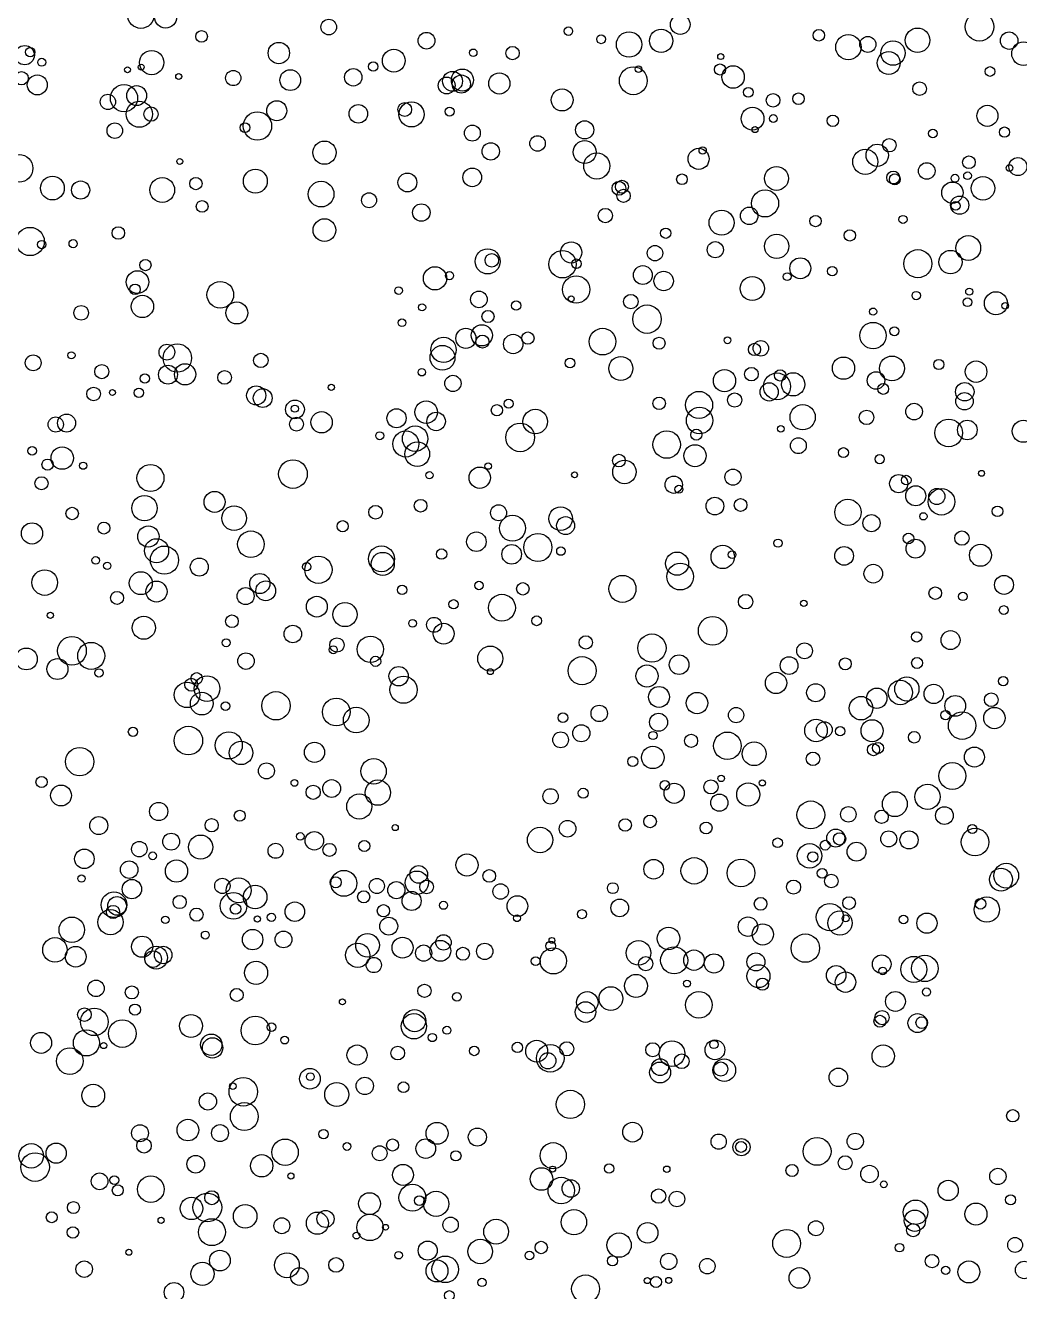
# Model space of a CAD drawing. Extents: x -296 to 296, y -196 to 196.
# Drawn here: x -171.9 to -120, y -143.1 to -77.1 of the extents above; entities that cross this region are included whole.
import ezdxf

# ---------------------------------------------------------------- set-up
doc = ezdxf.new("R2010")
doc.units = 0

msp = doc.modelspace()

# ---------------------------------------------------------------- linework, layer by layer
at = {"layer": 'VIA'}
for centre, radius in [((-165.8687, -76.5434), 0.6946), ((-164.5833, -76.6499), 0.5769), ((-137.7393, -77.0406), 0.5118), ((-122.1291, -77.1562), 0.7452), ((-156.0698, -77.1701), 0.4068), ((-143.5739, -77.3796), 0.2218), ((-125.3619, -77.8593), 0.6388), ((-162.7064, -77.6579), 0.306), ((-150.9727, -77.8814), 0.4368), ((-141.864, -77.8036), 0.2328), ((-140.4058, -78.0787), 0.6627), ((-138.7338, -77.8877), 0.6066), ((-130.5086, -77.5989), 0.3002), ((-128.9685, -78.2187), 0.6589), ((-127.953, -78.0736), 0.4185), ((-126.6428, -78.5269), 0.6357), ((-120.585, -77.8755), 0.4564), ((-171.9283, -78.6342), 0.5038), ((-171.6385, -78.4736), 0.245), ((-165.3046, -79.0225), 0.6338), ((-158.6749, -78.5255), 0.5587), ((-152.678, -78.9211), 0.5944), ((-148.5358, -78.5107), 0.1952), ((-146.4858, -78.528), 0.3479), ((-135.6265, -78.7092), 0.1558), ((-126.8653, -79.044), 0.5968), ((-119.83, -78.557), 0.6168), ((-171.0427, -79.0048), 0.2097), ((-166.5693, -79.3982), 0.1514), ((-165.8531, -79.26), 0.153), ((-153.7483, -79.2278), 0.2446), ((-140.1867, -79.9707), 0.7264), ((-139.9117, -79.3671), 0.1693), ((-135.6616, -79.3832), 0.291), ((-134.9831, -79.7743), 0.5868), ((-121.5818, -79.4875), 0.2544), ((-172.0937, -79.839), 0.348), ((-171.2715, -80.1874), 0.5214), ((-163.896, -79.7485), 0.1552), ((-161.0505, -79.8277), 0.3974), ((-158.0778, -79.9361), 0.5418), ((-154.791, -79.7911), 0.4532), ((-149.9199, -80.2154), 0.4397), ((-149.6142, -79.9978), 0.5191), ((-149.0996, -79.9344), 0.5748), ((-149.1558, -80.1412), 0.4729), ((-147.1756, -80.1121), 0.5544), ((-166.7505, -80.8797), 0.7122), ((-166.0912, -80.7435), 0.52), ((-143.8986, -80.9727), 0.5732), ((-134.189, -80.571), 0.254), ((-125.2549, -80.3848), 0.3533), ((-167.5895, -81.0731), 0.3982), ((-165.9504, -81.7157), 0.6808), ((-158.7822, -81.5321), 0.5219), ((-154.5295, -81.6928), 0.4843), ((-152.109, -81.4695), 0.3606), ((-151.7538, -81.7256), 0.6553), ((-132.8919, -80.9909), 0.3566), ((-131.5722, -80.9083), 0.3012), ((-165.3451, -81.711), 0.3729), ((-159.7894, -82.3309), 0.7393), ((-149.7698, -81.5761), 0.2347), ((-133.9682, -81.948), 0.5947), ((-132.8857, -81.9396), 0.202), ((-129.7779, -82.0565), 0.2991), ((-121.7174, -81.798), 0.55), ((-167.23, -82.5729), 0.4068), ((-160.44, -82.416), 0.2565), ((-148.5799, -82.6989), 0.415), ((-142.7223, -82.5319), 0.4736), ((-133.8362, -82.5165), 0.1587), ((-124.5653, -82.7185), 0.2284), ((-120.8252, -82.6475), 0.2667), ((-156.2938, -83.7192), 0.6059), ((-147.6199, -83.655), 0.4539), ((-145.1792, -83.2393), 0.4034), ((-142.7225, -83.6913), 0.5977), ((-126.8342, -83.3329), 0.3521), ((-172.2249, -84.5376), 0.7189), ((-142.0899, -84.4129), 0.6829), ((-136.7813, -84.0437), 0.5514), ((-136.5684, -83.6077), 0.1909), ((-128.0856, -84.1967), 0.6564), ((-127.4627, -83.8551), 0.5808), ((-163.8409, -84.1793), 0.1536), ((-148.5873, -85.0085), 0.4873), ((-132.7189, -85.0624), 0.6231), ((-124.8822, -84.6765), 0.4341), ((-122.6823, -84.2206), 0.331), ((-120.5627, -84.5192), 0.1723), ((-120.1261, -84.4454), 0.4692), ((-170.4839, -85.5674), 0.6209), ((-169.0133, -85.6711), 0.4736), ((-164.7555, -85.6662), 0.6456), ((-163.0009, -85.3351), 0.3208), ((-159.8998, -85.2079), 0.6245), ((-151.9704, -85.2754), 0.4927), ((-140.7777, -85.4956), 0.3385), ((-137.6473, -85.1099), 0.2776), ((-126.63, -85.0168), 0.3348), ((-126.5475, -85.1116), 0.2835), ((-123.4059, -85.0543), 0.2056), ((-122.7539, -84.9241), 0.2002), ((-121.9483, -85.5794), 0.6157), ((-156.4676, -85.8845), 0.6692), ((-153.9713, -86.2016), 0.3902), ((-140.937, -85.5801), 0.3601), ((-140.6927, -85.9698), 0.3453), ((-133.3145, -86.3651), 0.7092), ((-123.5432, -85.8109), 0.5562), ((-162.6746, -86.5243), 0.3068), ((-151.2429, -86.8449), 0.4561), ((-123.1645, -86.4588), 0.4742), ((-123.3721, -86.4944), 0.2269), ((-156.2978, -87.7575), 0.5896), ((-141.6431, -87.0014), 0.3739), ((-135.5814, -87.374), 0.6538), ((-134.1392, -87.0164), 0.4563), ((-130.6803, -87.2899), 0.2956), ((-126.1209, -87.2029), 0.2118), ((-171.6452, -88.3541), 0.7376), ((-167.0464, -87.9124), 0.3259), ((-138.4962, -87.923), 0.2671), ((-128.8949, -88.0344), 0.2966), ((-171.045, -88.515), 0.22), ((-169.406, -88.468), 0.2133), ((-143.4256, -88.9251), 0.5538), ((-135.9098, -88.7837), 0.4218), ((-132.7074, -88.604), 0.6357), ((-122.7139, -88.6921), 0.6457), ((-147.7832, -89.392), 0.6553), ((-147.5678, -89.3355), 0.353), ((-143.879, -89.5407), 0.7164), ((-139.0552, -88.9613), 0.4017), ((-125.3451, -89.511), 0.7335), ((-123.6408, -89.426), 0.6082), ((-165.6315, -89.5871), 0.2927), ((-150.5303, -90.2752), 0.6066), ((-143.1518, -89.5111), 0.2464), ((-139.6886, -90.1038), 0.4928), ((-131.4756, -89.7516), 0.5462), ((-129.8071, -89.9008), 0.2468), ((-166.0504, -90.4683), 0.5896), ((-161.7278, -91.1301), 0.6952), ((-149.7711, -90.1317), 0.2128), ((-143.165, -90.857), 0.7104), ((-138.6017, -90.4147), 0.5073), ((-133.9788, -90.8046), 0.628), ((-132.1583, -90.1855), 0.2045), ((-166.1761, -90.8486), 0.2711), ((-152.4297, -90.914), 0.1968), ((-148.236, -91.3718), 0.4339), ((-140.3153, -91.4903), 0.3771), ((-125.4251, -91.175), 0.2218), ((-122.6633, -90.9696), 0.1862), ((-121.2724, -91.5778), 0.6031), ((-168.9836, -92.074), 0.3853), ((-165.7907, -91.7406), 0.5824), ((-160.8671, -92.0785), 0.5729), ((-151.2036, -91.7874), 0.1884), ((-146.2953, -91.6974), 0.2433), ((-143.4221, -91.3434), 0.1546), ((-139.4679, -92.4054), 0.7402), ((-122.7517, -91.5252), 0.2255), ((-120.7853, -91.7127), 0.1725), ((-152.2537, -92.5914), 0.2012), ((-147.7654, -92.2683), 0.3172), ((-127.6795, -92.0124), 0.1892), ((-148.9184, -93.4048), 0.5255), ((-148.0876, -93.2475), 0.5519), ((-145.6855, -93.3913), 0.3212), ((-141.7896, -93.5759), 0.6946), ((-127.6826, -93.2621), 0.6899), ((-126.5648, -93.0345), 0.2341), ((-164.5118, -94.1266), 0.4114), ((-163.966, -94.4342), 0.7409), ((-150.1388, -94.4197), 0.6489), ((-150.0833, -94.0081), 0.6589), ((-148.0549, -93.5733), 0.3373), ((-146.4498, -93.7003), 0.5054), ((-138.8373, -93.657), 0.3112), ((-135.2728, -93.5076), 0.1783), ((-133.8636, -93.9837), 0.3195), ((-133.5342, -93.9231), 0.4048), ((-171.485, -94.6809), 0.4122), ((-169.4936, -94.2907), 0.1874), ((-159.6124, -94.5575), 0.3762), ((-143.4831, -94.6941), 0.2551), ((-140.8362, -94.9777), 0.6295), ((-129.2232, -94.9611), 0.5795), ((-126.6961, -94.9746), 0.6475), ((-167.9108, -95.1401), 0.3681), ((-164.4555, -95.2991), 0.4921), ((-163.5651, -95.2843), 0.553), ((-161.5051, -95.4403), 0.3597), ((-151.2158, -95.1721), 0.1951), ((-135.4306, -95.616), 0.5798), ((-134.0245, -95.2728), 0.3535), ((-132.5242, -95.3378), 0.2963), ((-124.2477, -94.7729), 0.2648), ((-122.3083, -95.1436), 0.5625), ((-165.6649, -95.498), 0.2371), ((-149.5963, -95.7571), 0.4244), ((-133.0991, -96.1982), 0.4754), ((-132.6915, -95.9132), 0.7022), ((-131.848, -95.8042), 0.606), ((-127.5271, -95.6017), 0.4559), ((-127.1493, -96.0449), 0.282), ((-122.8961, -96.1905), 0.4817), ((-168.3385, -96.3072), 0.3575), ((-167.3536, -96.2308), 0.1526), ((-165.9728, -96.2456), 0.2436), ((-159.854, -96.3812), 0.4999), ((-159.5165, -96.5196), 0.4902), ((-155.9394, -95.9639), 0.1628), ((-136.7584, -96.879), 0.7088), ((-134.8993, -96.6249), 0.3722), ((-122.9115, -96.6871), 0.4528), ((-157.8332, -97.1118), 0.4892), ((-157.8391, -97.0725), 0.1877), ((-152.5361, -97.5735), 0.4987), ((-150.9954, -97.2538), 0.5879), ((-147.2972, -97.1579), 0.296), ((-146.6885, -96.8131), 0.2313), ((-138.8348, -96.795), 0.3268), ((-136.7265, -97.6896), 0.6918), ((-131.3528, -97.5173), 0.6591), ((-125.5411, -97.226), 0.4349), ((-170.3102, -97.8994), 0.397), ((-169.7454, -97.8248), 0.4706), ((-157.7502, -97.8811), 0.3644), ((-156.4441, -97.7802), 0.5572), ((-150.4693, -97.7387), 0.4813), ((-145.3005, -97.7465), 0.6422), ((-128.021, -97.5265), 0.3787), ((-123.7386, -98.3382), 0.7205), ((-122.7655, -98.1833), 0.5127), ((-119.8484, -98.2487), 0.575), ((-153.4116, -98.486), 0.2081), ((-152.0507, -98.913), 0.6805), ((-151.5651, -98.6383), 0.6661), ((-146.0879, -98.5731), 0.7471), ((-138.4457, -98.9458), 0.7148), ((-136.8989, -98.4305), 0.2881), ((-132.4895, -98.1271), 0.1707), ((-171.5418, -99.2755), 0.2266), ((-169.9728, -99.6518), 0.5835), ((-151.4548, -99.4442), 0.6451), ((-136.9685, -99.5284), 0.5782), ((-131.5768, -99.0041), 0.4152), ((-170.738, -99.991), 0.2932), ((-140.935, -99.7823), 0.3312), ((-129.2241, -99.3639), 0.2586), ((-127.3409, -99.7065), 0.2371), ((-168.8815, -100.0471), 0.1877), ((-165.3699, -100.6889), 0.703), ((-157.9375, -100.4828), 0.7479), ((-150.8196, -100.5453), 0.1885), ((-148.1963, -100.6719), 0.557), ((-147.7575, -100.0681), 0.1681), ((-143.2505, -100.5223), 0.1523), ((-140.6471, -100.3714), 0.6129), ((-134.9881, -100.6437), 0.4211), ((-122.0239, -100.4457), 0.1546), ((-171.0529, -100.9643), 0.341), ((-138.0761, -101.0392), 0.4494), ((-126.3409, -100.9826), 0.4745), ((-125.9507, -100.7996), 0.2515), ((-165.682, -102.2615), 0.6636), ((-162.0265, -101.9361), 0.5497), ((-137.8058, -101.2757), 0.2093), ((-135.9319, -102.1542), 0.4604), ((-125.4563, -101.6182), 0.5234), ((-124.1131, -101.9274), 0.6912), ((-124.3538, -101.6523), 0.4213), ((-169.4569, -102.5367), 0.3258), ((-161.0062, -102.7848), 0.643), ((-153.6276, -102.4754), 0.3548), ((-151.2818, -102.1364), 0.3329), ((-147.2135, -102.5047), 0.4167), ((-143.9763, -102.8105), 0.6195), ((-134.5917, -102.0991), 0.3329), ((-128.993, -102.4787), 0.6866), ((-121.1881, -102.4266), 0.276), ((-171.5468, -103.5788), 0.5532), ((-167.8001, -103.2971), 0.3128), ((-155.3446, -103.2017), 0.292), ((-146.4837, -103.3093), 0.6769), ((-143.717, -103.1734), 0.4683), ((-127.7645, -103.042), 0.4471), ((-125.0551, -102.6882), 0.1901), ((-165.4785, -103.7406), 0.5545), ((-160.1299, -104.1461), 0.6936), ((-148.3708, -104.0116), 0.5072), ((-145.1619, -104.3109), 0.7318), ((-125.8313, -103.8432), 0.2781), ((-123.0469, -103.825), 0.374), ((-165.053, -104.4828), 0.6297), ((-164.6409, -104.9717), 0.7355), ((-153.3253, -104.9019), 0.6764), ((-146.5329, -104.6697), 0.5122), ((-143.9646, -104.5032), 0.2186), ((-135.5226, -104.8024), 0.6109), ((-132.6383, -104.0872), 0.2159), ((-129.1915, -104.7519), 0.4869), ((-125.4704, -104.3734), 0.4917), ((-122.0777, -104.715), 0.575), ((-168.2227, -104.9882), 0.2012), ((-162.8224, -105.3373), 0.4698), ((-156.6109, -105.4716), 0.7114), ((-153.2552, -105.1681), 0.6022), ((-150.1849, -104.6549), 0.2695), ((-137.9045, -105.1558), 0.6042), ((-135.0349, -104.6873), 0.2001), ((-170.8856, -106.1409), 0.6674), ((-167.6262, -105.2696), 0.1857), ((-165.8742, -106.1731), 0.5988), ((-159.6663, -106.1928), 0.5251), ((-157.2185, -105.3166), 0.2158), ((-137.7402, -105.8302), 0.6989), ((-127.6681, -105.6786), 0.4877), ((-165.0548, -106.6118), 0.5488), ((-159.3577, -106.5746), 0.5173), ((-152.2434, -106.5226), 0.2426), ((-148.235, -106.2936), 0.2198), ((-145.9479, -106.4716), 0.3272), ((-140.7504, -106.4709), 0.7035), ((-120.8511, -106.263), 0.4933), ((-167.1155, -106.9407), 0.3397), ((-160.4057, -106.8486), 0.4443), ((-156.692, -107.4005), 0.5426), ((-147.0392, -107.4556), 0.7016), ((-134.3276, -107.1388), 0.3796), ((-124.4386, -106.695), 0.3295), ((-122.9986, -106.8674), 0.2177), ((-155.2239, -107.8143), 0.6265), ((-149.5612, -107.2766), 0.2433), ((-131.2901, -107.2243), 0.1682), ((-120.8633, -107.5788), 0.2318), ((-170.5897, -107.8535), 0.1609), ((-165.7183, -108.4976), 0.602), ((-161.1227, -108.1613), 0.3296), ((-151.6994, -108.2696), 0.2018), ((-150.5768, -108.3462), 0.3904), ((-150.0785, -108.8095), 0.5428), ((-145.2305, -108.1373), 0.2539), ((-136.0478, -108.66), 0.7456), ((-169.4651, -109.7038), 0.7492), ((-157.9464, -108.8244), 0.4582), ((-153.8985, -109.62), 0.6861), ((-142.6667, -109.2656), 0.3492), ((-139.2155, -109.56), 0.7381), ((-125.4062, -108.9731), 0.2696), ((-123.6387, -109.1451), 0.4942), ((-171.8419, -110.1266), 0.5694), ((-168.4621, -109.9651), 0.7033), ((-161.4208, -109.2825), 0.2074), ((-155.8358, -109.6438), 0.2093), ((-155.6432, -109.4002), 0.3756), ((-147.648, -110.1042), 0.6518), ((-131.2529, -109.7034), 0.4115), ((-170.2206, -110.6515), 0.5476), ((-160.3896, -110.2398), 0.4292), ((-153.6261, -110.2511), 0.267), ((-142.8546, -110.738), 0.7341), ((-137.797, -110.4247), 0.5134), ((-132.0598, -110.4724), 0.4631), ((-129.1308, -110.3814), 0.311), ((-125.3843, -110.3346), 0.2879), ((-168.0553, -110.8544), 0.217), ((-162.9593, -111.1411), 0.3006), ((-152.4255, -111.0276), 0.5038), ((-147.6407, -110.7879), 0.1544), ((-139.4742, -111.0161), 0.5772), ((-132.7428, -111.3762), 0.5561), ((-163.463, -112.0027), 0.6626), ((-163.24, -111.4705), 0.3388), ((-162.4204, -111.6744), 0.6714), ((-152.1696, -111.7307), 0.7093), ((-138.8458, -112.1081), 0.5446), ((-130.6726, -111.8907), 0.4714), ((-126.2579, -111.8765), 0.6357), ((-125.9175, -111.6896), 0.632), ((-124.5159, -111.9517), 0.5054), ((-120.8926, -111.2854), 0.2433), ((-162.6937, -112.4527), 0.5948), ((-158.8242, -112.5706), 0.7389), ((-155.6801, -112.8928), 0.7192), ((-136.8622, -112.4284), 0.5588), ((-128.3052, -112.6934), 0.6132), ((-127.4847, -112.1775), 0.5309), ((-123.3959, -112.5733), 0.5426), ((-121.5136, -112.2564), 0.3572), ((-161.459, -112.5854), 0.222), ((-154.6394, -113.3143), 0.6684), ((-141.9624, -112.9668), 0.4294), ((-134.824, -113.0568), 0.3979), ((-123.9021, -113.0554), 0.2465), ((-123.0362, -113.6034), 0.7164), ((-121.3509, -113.2109), 0.5576), ((-143.8561, -113.1901), 0.2491), ((-142.8986, -114.0017), 0.4472), ((-138.8654, -113.4298), 0.47), ((-130.6552, -113.8575), 0.5893), ((-130.2195, -113.8138), 0.4117), ((-127.7294, -113.8718), 0.5766), ((-166.2851, -113.9296), 0.2398), ((-163.3942, -114.383), 0.7449), ((-161.2874, -114.6331), 0.7087), ((-143.9772, -114.3444), 0.4097), ((-139.1573, -114.1204), 0.2145), ((-137.1722, -114.3955), 0.3404), ((-135.2793, -114.6571), 0.7182), ((-129.3962, -113.8973), 0.2423), ((-125.5327, -114.2108), 0.3022), ((-169.06, -115.4808), 0.7395), ((-160.6444, -115.0237), 0.6131), ((-156.8131, -114.9964), 0.5249), ((-139.1712, -115.2615), 0.5867), ((-133.8824, -115.0696), 0.6192), ((-127.6602, -114.8577), 0.3173), ((-127.4225, -114.7685), 0.2918), ((-122.3963, -115.2436), 0.5215), ((-159.3208, -115.965), 0.417), ((-153.7324, -115.9861), 0.6622), ((-140.2174, -115.4753), 0.2627), ((-130.8149, -115.3364), 0.3524), ((-123.5447, -116.2297), 0.7022), ((-135.6025, -116.356), 0.1678), ((-171.0509, -116.5457), 0.2909), ((-170.0332, -117.2498), 0.5434), ((-157.8592, -116.5895), 0.1796), ((-156.8847, -117.0791), 0.3729), ((-155.9175, -116.885), 0.4636), ((-153.5105, -117.0981), 0.6599), ((-144.5028, -117.2926), 0.4003), ((-142.7962, -117.1323), 0.2613), ((-138.5399, -116.7179), 0.2496), ((-138.0544, -117.1328), 0.5246), ((-136.136, -116.8015), 0.3679), ((-134.1903, -117.1964), 0.6044), ((-133.4596, -116.5917), 0.1603), ((-124.8386, -117.3186), 0.6564), ((-154.4798, -117.8222), 0.655), ((-135.6986, -117.6221), 0.446), ((-130.9266, -118.2586), 0.7259), ((-126.5449, -117.6987), 0.6502), ((-164.9398, -118.0815), 0.4755), ((-160.7104, -118.305), 0.2867), ((-128.9679, -118.2321), 0.4051), ((-127.2345, -118.3584), 0.3499), ((-123.9574, -118.2944), 0.462), ((-168.0668, -118.8166), 0.4691), ((-162.1782, -118.8007), 0.3467), ((-152.6057, -118.9206), 0.1607), ((-143.6152, -118.9823), 0.434), ((-140.6117, -118.7872), 0.3255), ((-139.3102, -118.6018), 0.3284), ((-136.3873, -118.9413), 0.3096), ((-122.4982, -118.9942), 0.2384), ((-164.2907, -119.6556), 0.4428), ((-162.7546, -119.9411), 0.6316), ((-157.554, -119.3803), 0.1966), ((-156.8206, -119.6098), 0.4827), ((-145.0502, -119.5689), 0.6621), ((-132.6592, -119.7163), 0.2517), ((-129.6255, -119.4675), 0.4704), ((-129.4276, -119.5131), 0.3183), ((-126.8644, -119.5121), 0.415), ((-125.8052, -119.5665), 0.4711), ((-122.3626, -119.6771), 0.7176), ((-168.8183, -120.5533), 0.5094), ((-165.9546, -120.0455), 0.4039), ((-165.2605, -120.3948), 0.2006), ((-158.8445, -120.129), 0.3941), ((-156.0308, -120.0872), 0.3427), ((-154.2161, -119.8836), 0.2897), ((-130.9928, -120.3956), 0.6381), ((-130.8236, -120.4497), 0.2705), ((-130.1782, -119.8404), 0.2544), ((-128.544, -120.1788), 0.4926), ((-166.479, -121.1146), 0.4555), ((-164.0107, -121.1903), 0.5808), ((-148.8641, -120.8733), 0.5788), ((-139.1238, -121.0925), 0.5135), ((-137.0119, -121.1771), 0.6869), ((-134.5733, -121.2915), 0.7222), ((-120.7366, -121.4307), 0.647), ((-168.964, -121.5807), 0.1897), ((-155.7057, -121.7762), 0.289), ((-155.2802, -121.8287), 0.6747), ((-151.4771, -121.7949), 0.6083), ((-151.3783, -121.363), 0.4602), ((-147.6999, -121.4445), 0.3323), ((-130.3374, -121.3043), 0.2547), ((-129.8587, -121.7101), 0.3538), ((-121.0063, -121.6339), 0.5963), ((-166.3396, -122.1319), 0.5047), ((-161.6209, -121.9603), 0.3994), ((-160.7667, -122.1949), 0.649), ((-159.9088, -122.5439), 0.6139), ((-153.5615, -121.9668), 0.3932), ((-152.543, -122.1861), 0.4482), ((-150.9714, -122.0175), 0.3565), ((-147.1056, -122.2558), 0.4026), ((-141.2547, -122.0797), 0.2853), ((-131.8263, -122.0224), 0.3671), ((-167.2761, -122.9469), 0.6678), ((-167.1142, -123.0069), 0.487), ((-163.8471, -122.8043), 0.3451), ((-161.0409, -123.0032), 0.6979), ((-157.8393, -123.3084), 0.5093), ((-154.2483, -122.5362), 0.3164), ((-151.7487, -122.7479), 0.498), ((-150.0825, -122.9724), 0.2124), ((-146.2321, -123.0177), 0.5404), ((-140.895, -123.1098), 0.4591), ((-133.5479, -122.8992), 0.3319), ((-128.9329, -122.8553), 0.3303), ((-121.7454, -123.1991), 0.6595), ((-122.0778, -122.8953), 0.2788), ((-167.4537, -123.8533), 0.6545), ((-167.3233, -123.3225), 0.3454), ((-162.9703, -123.4608), 0.3435), ((-160.932, -123.1647), 0.2759), ((-159.0588, -123.6036), 0.2177), ((-153.217, -123.2586), 0.3208), ((-146.2516, -123.6498), 0.1764), ((-142.8631, -123.4372), 0.2352), ((-129.931, -123.588), 0.7099), ((-129.4066, -123.8982), 0.637), ((-129.1072, -123.6564), 0.1776), ((-126.0975, -123.7203), 0.2252), ((-124.8715, -123.9041), 0.5275), ((-169.4738, -124.2521), 0.6638), ((-164.5948, -123.7309), 0.194), ((-159.7946, -123.6842), 0.1628), ((-152.9429, -124.0644), 0.468), ((-138.3529, -124.7105), 0.5868), ((-134.2042, -124.0895), 0.509), ((-133.4335, -124.4942), 0.5528), ((-170.3535, -125.3), 0.6381), ((-165.8059, -125.1345), 0.5514), ((-162.5121, -124.5288), 0.2041), ((-160.0416, -124.7641), 0.5329), ((-158.4323, -124.7557), 0.4362), ((-154.0488, -125.0602), 0.6161), ((-152.2228, -125.185), 0.5462), ((-150.2487, -125.3516), 0.5436), ((-150.0855, -124.9117), 0.4025), ((-144.4291, -124.8045), 0.1525), ((-139.9139, -125.4576), 0.6418), ((-131.2129, -125.2101), 0.739), ((-169.2681, -125.656), 0.5409), ((-165.076, -125.7042), 0.5942), ((-165.2279, -125.7829), 0.429), ((-164.7087, -125.569), 0.4571), ((-154.5632, -125.5783), 0.6324), ((-151.1209, -125.4691), 0.4243), ((-149.0714, -125.5014), 0.3397), ((-147.9355, -125.3764), 0.4256), ((-144.3554, -125.8748), 0.683), ((-144.4949, -125.0925), 0.2512), ((-138.0535, -125.848), 0.7062), ((-137.0207, -125.8357), 0.533), ((-133.7912, -125.9275), 0.468), ((-159.8603, -126.4958), 0.6016), ((-153.7246, -126.0897), 0.3985), ((-145.2814, -125.889), 0.2306), ((-139.5398, -126.0211), 0.37), ((-135.9794, -126.0073), 0.5021), ((-133.6575, -126.6707), 0.5984), ((-129.605, -126.6261), 0.5093), ((-127.2303, -126.0437), 0.4855), ((-125.5513, -126.3166), 0.6774), ((-124.9802, -126.2662), 0.6897), ((-140.0455, -127.1778), 0.6006), ((-133.4498, -127.0898), 0.3176), ((-129.1175, -126.9809), 0.5333), ((-127.1771, -126.397), 0.1988), ((-168.2085, -127.3095), 0.4303), ((-166.3425, -127.5193), 0.3416), ((-160.8714, -127.6498), 0.3385), ((-151.082, -127.4332), 0.3445), ((-141.3546, -127.8389), 0.6192), ((-137.386, -127.0551), 0.1804), ((-136.7654, -128.168), 0.6974), ((-124.8902, -127.4995), 0.2128), ((-166.1779, -128.4136), 0.291), ((-155.3575, -128.0099), 0.1574), ((-149.383, -127.7486), 0.227), ((-142.6793, -128.5418), 0.5369), ((-142.5855, -128.0405), 0.5619), ((-126.5144, -127.9894), 0.5179), ((-168.8134, -128.6783), 0.3543), ((-168.2981, -129.0546), 0.7192), ((-163.2568, -129.268), 0.5952), ((-159.8964, -129.5036), 0.7477), ((-151.6306, -129.2848), 0.6598), ((-151.593, -128.9903), 0.5828), ((-127.3225, -129.0235), 0.3124), ((-127.2097, -128.8297), 0.3708), ((-125.3674, -129.1174), 0.4936), ((-125.1389, -129.0943), 0.306), ((-166.8361, -129.664), 0.719), ((-159.0578, -129.3254), 0.2245), ((-149.9069, -129.4922), 0.2052), ((-171.0732, -130.1511), 0.5468), ((-168.7094, -130.1497), 0.6839), ((-162.1977, -130.2469), 0.558), ((-162.1317, -130.4137), 0.5313), ((-158.374, -130.0057), 0.202), ((-150.6662, -129.8706), 0.2164), ((-145.2274, -130.5848), 0.5719), ((-143.6572, -130.4613), 0.3685), ((-138.1683, -130.7095), 0.6698), ((-135.9266, -130.5133), 0.5143), ((-135.9821, -130.2353), 0.2148), ((-169.579, -131.1014), 0.6948), ((-167.8095, -130.2887), 0.1616), ((-154.5961, -130.7846), 0.5247), ((-152.4713, -130.6827), 0.3582), ((-148.4807, -130.5708), 0.2484), ((-146.2322, -130.3838), 0.2688), ((-144.5196, -130.9523), 0.7206), ((-144.6447, -131.0827), 0.4219), ((-139.1731, -130.5085), 0.3667), ((-137.6609, -131.1068), 0.3843), ((-127.1507, -130.8363), 0.5817), ((-138.7898, -131.6956), 0.5464), ((-138.7882, -131.4156), 0.4408), ((-135.4397, -131.5727), 0.5904), ((-135.623, -131.5153), 0.3688), ((-160.5293, -132.6999), 0.7442), ((-157.0552, -132.022), 0.5403), ((-157.0305, -131.9141), 0.2033), ((-154.1903, -132.3937), 0.4532), ((-129.492, -131.9493), 0.4827), ((-168.353, -132.8993), 0.5932), ((-161.0756, -132.4074), 0.1775), ((-155.6566, -132.8442), 0.625), ((-152.1704, -132.4647), 0.2787), ((-143.4692, -133.3616), 0.7372), ((-162.3748, -133.2072), 0.4501), ((-160.4767, -133.9928), 0.7269), ((-120.3979, -133.9522), 0.3204), ((-165.9147, -134.8626), 0.442), ((-163.4176, -134.6949), 0.5654), ((-161.7422, -134.8533), 0.442), ((-156.3399, -134.9073), 0.2422), ((-150.4221, -134.8678), 0.5726), ((-148.3207, -135.0637), 0.4722), ((-140.2246, -134.8058), 0.5146), ((-170.29, -135.9014), 0.5285), ((-165.7071, -135.5167), 0.3787), ((-158.3485, -135.8544), 0.6892), ((-155.121, -135.5517), 0.2033), ((-152.7407, -135.4783), 0.3157), ((-151.0092, -135.6648), 0.5116), ((-144.3636, -136.0354), 0.6812), ((-135.7331, -135.3019), 0.398), ((-134.5458, -135.5904), 0.4482), ((-134.5668, -135.578), 0.2831), ((-130.6011, -135.809), 0.7277), ((-128.6128, -135.2892), 0.4248), ((-171.5901, -136.0416), 0.6372), ((-171.3875, -136.6263), 0.7469), ((-163.01, -136.4787), 0.4603), ((-159.5665, -136.5592), 0.5813), ((-153.4161, -135.9064), 0.3872), ((-149.4403, -136.0412), 0.2684), ((-129.1386, -136.4034), 0.3647), ((-152.1979, -137.0356), 0.5458), ((-144.9779, -137.2505), 0.5884), ((-144.3924, -136.7335), 0.1551), ((-141.451, -136.706), 0.2432), ((-138.4404, -136.7398), 0.1653), ((-131.9064, -136.8043), 0.3162), ((-127.8681, -136.9914), 0.4554), ((-121.1722, -137.116), 0.4255), ((-168.0215, -137.371), 0.4357), ((-167.2578, -137.3119), 0.2316), ((-165.35, -137.7815), 0.6905), ((-158.0451, -137.0913), 0.1611), ((-143.9428, -137.8525), 0.6908), ((-143.4483, -137.7466), 0.4559), ((-127.1157, -137.5284), 0.175), ((-123.765, -137.8452), 0.5281), ((-167.0748, -137.839), 0.2879), ((-162.4034, -138.7327), 0.7495), ((-162.174, -138.2247), 0.3644), ((-153.946, -138.5353), 0.5707), ((-151.7079, -138.2245), 0.7), ((-150.4719, -138.547), 0.6562), ((-138.8682, -138.1418), 0.372), ((-137.9118, -138.2938), 0.4063), ((-169.3881, -138.7387), 0.3126), ((-163.2309, -138.7847), 0.5838), ((-160.4312, -139.1944), 0.6153), ((-151.3494, -138.3753), 0.2553), ((-125.4663, -138.9843), 0.6382), ((-122.3152, -139.0808), 0.5771), ((-120.5051, -138.3381), 0.2624), ((-170.5215, -139.2432), 0.2849), ((-164.8164, -139.4048), 0.1584), ((-162.1656, -140.0227), 0.7028), ((-158.517, -139.6881), 0.4129), ((-156.6617, -139.5545), 0.5783), ((-156.2419, -139.3329), 0.4453), ((-153.9203, -139.7764), 0.687), ((-149.7153, -139.6382), 0.4004), ((-147.3412, -139.9953), 0.6461), ((-143.282, -139.5052), 0.661), ((-125.5012, -139.4234), 0.556), ((-169.414, -140.0362), 0.2993), ((-154.624, -140.1979), 0.1802), ((-153.1083, -139.7663), 0.1518), ((-139.4401, -140.0563), 0.536), ((-132.1879, -140.612), 0.7268), ((-130.6611, -139.8192), 0.3921), ((-125.5877, -139.9188), 0.3442), ((-150.9104, -140.9847), 0.4959), ((-148.1707, -141.032), 0.6382), ((-144.9889, -140.8249), 0.3242), ((-140.9267, -140.6992), 0.6345), ((-126.2995, -140.831), 0.2218), ((-120.2717, -140.688), 0.3872), ((-166.4984, -141.0713), 0.1566), ((-161.7487, -141.5055), 0.5424), ((-158.2533, -141.7495), 0.6476), ((-152.4273, -141.2266), 0.1952), ((-149.9937, -141.9612), 0.6929), ((-145.6068, -141.2358), 0.2267), ((-141.2725, -141.5214), 0.2633), ((-138.3399, -141.5449), 0.4265), ((-124.6053, -141.5318), 0.3493), ((-168.8254, -141.9526), 0.4295), ((-162.6601, -142.1975), 0.6057), ((-157.6022, -142.3389), 0.457), ((-155.6896, -141.7335), 0.3815), ((-150.4234, -142.0441), 0.572), ((-136.3256, -141.7964), 0.4051), ((-131.5244, -142.4092), 0.5378), ((-123.894, -142.0138), 0.2132), ((-122.6861, -142.0949), 0.5738), ((-119.7995, -141.9941), 0.4543), ((-164.1423, -143.1597), 0.5114), ((-148.0782, -142.6447), 0.2195), ((-142.6775, -142.9788), 0.7254), ((-139.4531, -142.5465), 0.1614), ((-138.9997, -142.6206), 0.2882), ((-138.335, -142.5387), 0.1602), ((-149.7797, -143.3291), 0.2576)]:
    msp.add_circle(centre, radius, dxfattribs=at)

doc.saveas('drawing.dxf')
